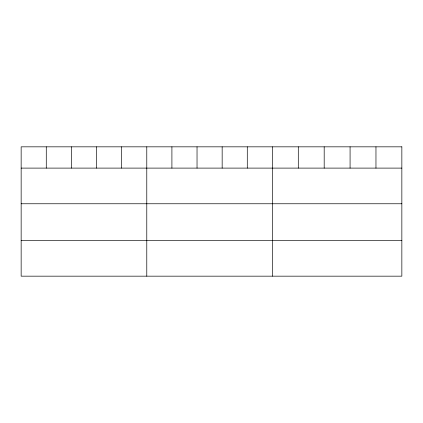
<?xml version="1.0" encoding="UTF-8"?>
<svg xmlns="http://www.w3.org/2000/svg" width="423" height="423" viewBox="0 0 423 423"><rect width="100%" height="100%" fill="white"/><g stroke="black" fill="none" stroke-linecap="round" stroke-linejoin="round"><path stroke-width="0.63" d="M21.15 168.105L401.85 168.105M21.15 203.764L401.85 203.764M21.15 240.507L401.85 240.507M375.962 146.834L375.962 168.105M350.075 146.834L350.075 168.105M324.187 146.834L324.187 168.105M298.3 146.834L298.3 168.105M272.412 146.834L272.412 276.166M247.286 146.834L247.286 168.105M222.16 146.834L222.16 168.105M197.033 146.834L197.033 168.105M171.907 146.834L171.907 168.105M146.781 146.834L146.781 276.166M121.655 146.834L121.655 168.105M96.529 146.834L96.529 168.105M71.402 146.834L71.402 168.105M46.276 146.834L46.276 168.105M401.85 146.834L21.15 146.834L21.15 276.166L401.85 276.166L401.85 146.834"/></g></svg>
